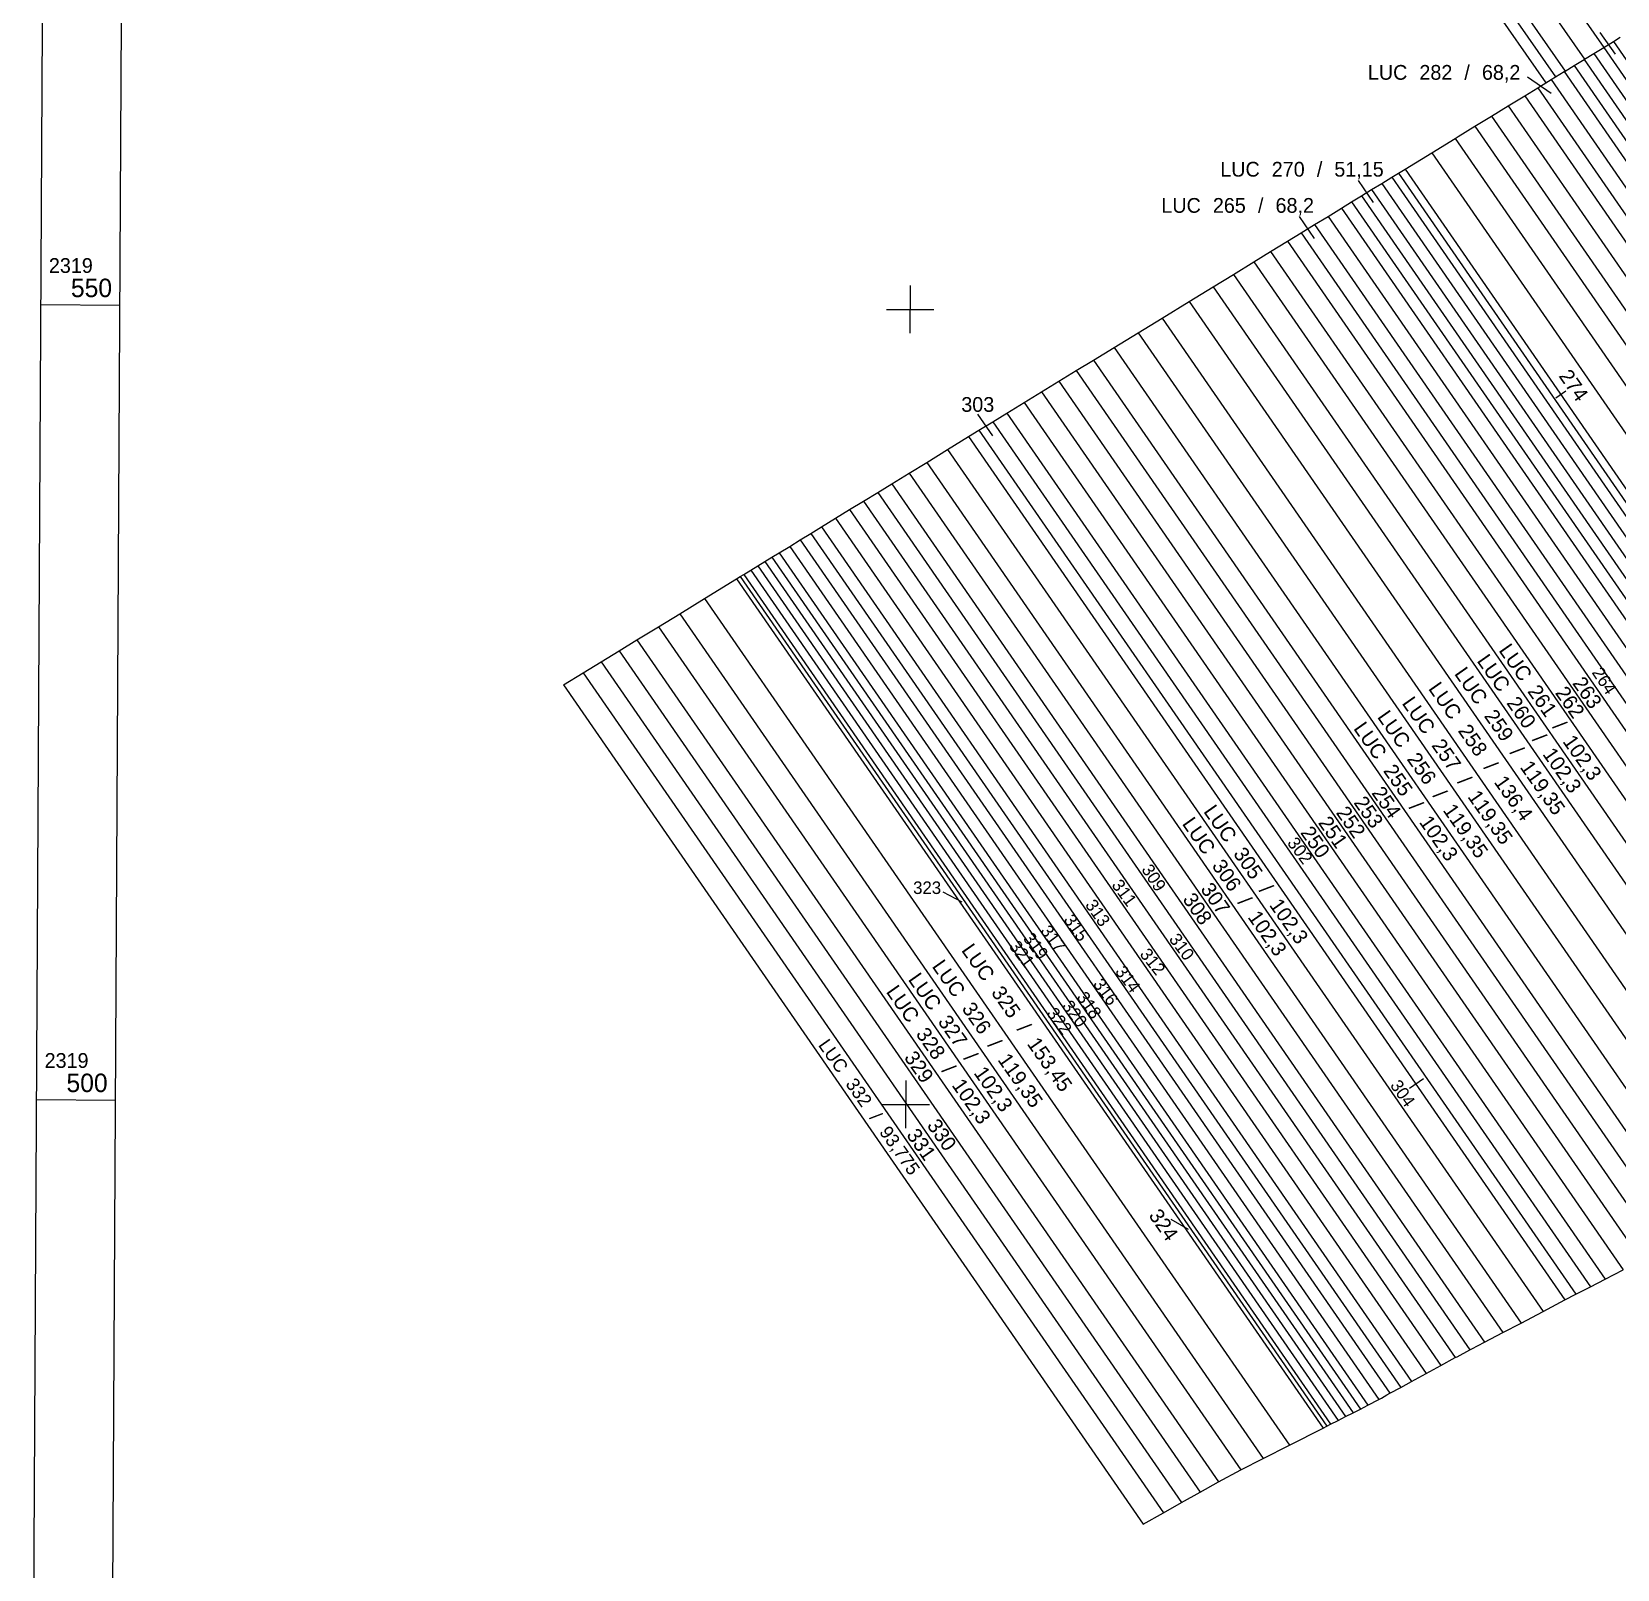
# Model space of a CAD drawing. Header units: metres. Extents: x 591850 to 11787374, y 2319432 to 2388242.
# Drawn here: x 11786917.8 to 11787025.2, y 2387855.2 to 2387959.4 of the extents above; entities that cross this region are included whole.
import ezdxf
from ezdxf.enums import TextEntityAlignment as Align

# ---------------------------------------------------------------- set-up
doc = ezdxf.new("R2010")
doc.units = ezdxf.units.M
for name, color, linetype in [('FeatureAttribs', 7, 'Continuous'), ('Level 10', 7, 'Continuous'), ('Level 13', 7, 'Continuous'), ('Level 6', 7, 'Continuous'), ('Level 63', 7, 'Continuous')]:
    doc.layers.add(name, color=color, linetype=linetype)

# ---------------------------------------------------------------- blocks, each defined once
blk = doc.blocks.new('FEATURE')

msp = doc.modelspace()

# ---------------------------------------------------------------- linework, layer by layer
at = {"layer": 'Level 10', "color": 7}
for points in [[(11786938.91, 2388080.68), (11787024.27, 2387958.31), (11787067.2, 2387896.16)], [(11786937.87, 2388079.52), (11787022.97, 2387957.51)], [(11786936.3, 2388077.76), (11786935.77, 2388077.17), (11787020.35, 2387955.91)], [(11786936.3, 2388077.76), (11787021.01, 2387956.31)], [(11786936.82, 2388078.34), (11787021.66, 2387956.71)], [(11786953.81, 2387915.14), (11786955.15, 2387915.95), (11786956.36, 2387916.7), (11786957.57, 2387917.44), (11786958.78, 2387918.18), (11786960.24, 2387919.07), (11786961.68, 2387919.96), (11786963.37, 2387920.99), (11786965.53, 2387922.32), (11786965.78, 2387922.47), (11786966.02, 2387922.61), (11786966.49, 2387922.91), (11786966.97, 2387923.2), (11786967.45, 2387923.5), (11786967.93, 2387923.79), (11786968.41, 2387924.08), (11786969.13, 2387924.52), (11786969.84, 2387924.96), (11786970.56, 2387925.4), (11786971.28, 2387925.84), (11786972.23, 2387926.42), (11786973.18, 2387927.01), (11786974.13, 2387927.59), (11786975.09, 2387928.17), (11786976.04, 2387928.76), (11786977.22, 2387929.48), (11786978.41, 2387930.21), (11786979.83, 2387931.08), (11786981.25, 2387931.95), (11786981.95, 2387932.38), (11786982.9, 2387932.96), (11786983.84, 2387933.54), (11786985.02, 2387934.26), (11786986.19, 2387934.98), (11786987.36, 2387935.7), (11786988.53, 2387936.42), (11786989.7, 2387937.13), (11786991.1, 2387937.99), (11786992.73, 2387938.98), (11786994.35, 2387939.98), (11786996.2, 2387941.11), (11786997.81, 2387942.1), (11786999.19, 2387942.94), (11787000.57, 2387943.79), (11787001.71, 2387944.49), (11787002.86, 2387945.19), (11787003.77, 2387945.75), (11787004.69, 2387946.31), (11787005.6, 2387946.87), (11787006.51, 2387947.43), (11787007.19, 2387947.85), (11787007.87, 2387948.27), (11787008.55, 2387948.68), (11787009.23, 2387949.1), (11787009.91, 2387949.52), (11787010.37, 2387949.79), (11787010.82, 2387950.07), (11787012.63, 2387951.18), (11787014.2, 2387952.15), (11787014.41, 2387952.27), (11787015.55, 2387952.97), (11787016.68, 2387953.66), (11787017.8, 2387954.35), (11787018.92, 2387955.04), (11787019.81, 2387955.58), (11787020.35, 2387955.91), (11787020.71, 2387956.13), (11787021.01, 2387956.31), (11787021.6, 2387956.67), (11787021.66, 2387956.71), (11787022.27, 2387957.09), (11787022.94, 2387957.49), (11787022.97, 2387957.51), (11787023.6, 2387957.91), (11787024.27, 2387958.31), (11787024.93, 2387958.72), (11787025.38, 2387959)], [(11787024.93, 2387958.72), (11787067.91, 2387896.52)], [(11787022.94, 2387957.49), (11787065.79, 2387895.46)], [(11787023.6, 2387957.91), (11787066.5, 2387895.81)], [(11787021.6, 2387956.67), (11787064.38, 2387894.75)], [(11787022.27, 2387957.09), (11787065.09, 2387895.1)], [(11787019.81, 2387955.58), (11787062.49, 2387893.8)], [(11787020.71, 2387956.13), (11787063.44, 2387894.27)], [(11787017.8, 2387954.35), (11787060.36, 2387892.73)], [(11787018.92, 2387955.04), (11787061.54, 2387893.33)], [(11787016.68, 2387953.66), (11787059.18, 2387892.14)], [(11787014.2, 2387952.15), (11787056.56, 2387890.83)], [(11787015.55, 2387952.97), (11787057.99, 2387891.55)], [(11787012.63, 2387951.18), (11787054.89, 2387890)], [(11787010.82, 2387950.07), (11787052.98, 2387889.03)], [(11787009.23, 2387949.1), (11787051.3, 2387888.2)], [(11787009.91, 2387949.52), (11787052.03, 2387888.55)], [(11787010.37, 2387949.79), (11787052.5, 2387888.8)], [(11787007.19, 2387947.85), (11787049.15, 2387887.12)], [(11787007.87, 2387948.27), (11787049.87, 2387887.48)], [(11787008.55, 2387948.68), (11787050.59, 2387887.83)], [(11787005.6, 2387946.87), (11787047.46, 2387886.27)], [(11787006.51, 2387947.43), (11787048.43, 2387886.75)], [(11787003.77, 2387945.75), (11787045.53, 2387885.3)], [(11787004.69, 2387946.31), (11787046.5, 2387885.79)], [(11787001.71, 2387944.49), (11787043.36, 2387884.21)], [(11787002.86, 2387945.19), (11787044.56, 2387884.82)], [(11787000.57, 2387943.79), (11787042.15, 2387883.61)], [(11786999.19, 2387942.94), (11787040.69, 2387882.87)], [(11786997.81, 2387942.1), (11787039.24, 2387882.13)], [(11786996.2, 2387941.11), (11787037.54, 2387881.26)], [(11786994.35, 2387939.98), (11787035.6, 2387880.27)], [(11786992.73, 2387938.98), (11787033.89, 2387879.41)], [(11786989.7, 2387937.13), (11787030.53, 2387878.03)], [(11786991.1, 2387937.99), (11787032.08, 2387878.67)], [(11786988.53, 2387936.42), (11787029.28, 2387877.43)], [(11786986.19, 2387934.98), (11787026.83, 2387876.16)], [(11786987.36, 2387935.7), (11787028.06, 2387876.79)], [(11786985.02, 2387934.26), (11787025.59, 2387875.52)], [(11786982.9, 2387932.96), (11787023.37, 2387874.38)], [(11786983.84, 2387933.54), (11787024.36, 2387874.89)], [(11786981.25, 2387931.95), (11787021.64, 2387873.48)], [(11786981.95, 2387932.38), (11787022.38, 2387873.87)], [(11786979.83, 2387931.08), (11787020.16, 2387872.7)], [(11786977.22, 2387929.48), (11787017.44, 2387871.27)], [(11786978.41, 2387930.21), (11787018.68, 2387871.92)], [(11786976.04, 2387928.76), (11787016.2, 2387870.62)], [(11786974.13, 2387927.59), (11787014.21, 2387869.58)], [(11786975.09, 2387928.17), (11787015.21, 2387870.1)], [(11786972.23, 2387926.42), (11787012.25, 2387868.5)], [(11786973.18, 2387927.01), (11787013.23, 2387869.04)], [(11786970.56, 2387925.4), (11787010.52, 2387867.56)], [(11786971.28, 2387925.84), (11787011.26, 2387867.96)], [(11786969.13, 2387924.52), (11787009.04, 2387866.75)], [(11786969.84, 2387924.96), (11787009.78, 2387867.16)], [(11786966.97, 2387923.2), (11787006.78, 2387865.58)], [(11786967.45, 2387923.5), (11787007.29, 2387865.83)], [(11786967.93, 2387923.79), (11787007.79, 2387866.09)], [(11786968.41, 2387924.08), (11787008.3, 2387866.35)], [(11786965.53, 2387922.32), (11787005.27, 2387864.8)], [(11786965.78, 2387922.47), (11787005.52, 2387864.93)], [(11786966.02, 2387922.61), (11787005.77, 2387865.06)], [(11786966.49, 2387922.91), (11787006.28, 2387865.32)], [(11786963.37, 2387920.99), (11787002.99, 2387863.65)], [(11786961.68, 2387919.96), (11787001.21, 2387862.75)], [(11786960.24, 2387919.07), (11786999.68, 2387861.97)], [(11786958.78, 2387918.18), (11786998.17, 2387861.17)], [(11786956.36, 2387916.7), (11786995.68, 2387859.77)], [(11786957.57, 2387917.44), (11786996.93, 2387860.47)], [(11786955.15, 2387915.95), (11786994.44, 2387859.07)], [(11786953.81, 2387915.14), (11786993.07, 2387858.3)], [(11786993.07, 2387858.3), (11786994.44, 2387859.07), (11786995.68, 2387859.77), (11786996.93, 2387860.47), (11786998.17, 2387861.17), (11786999.68, 2387861.97), (11787001.21, 2387862.75), (11787002.99, 2387863.65), (11787005.27, 2387864.8), (11787005.52, 2387864.93), (11787005.77, 2387865.06), (11787006.28, 2387865.32), (11787006.78, 2387865.58), (11787007.29, 2387865.83), (11787007.79, 2387866.09), (11787008.3, 2387866.35), (11787009.04, 2387866.75), (11787009.21, 2387866.84), (11787009.58, 2387867.05), (11787009.78, 2387867.16), (11787010.52, 2387867.56), (11787011.26, 2387867.96), (11787012.25, 2387868.5), (11787013.23, 2387869.04), (11787014.21, 2387869.58), (11787014.34, 2387869.63), (11787015.21, 2387870.1), (11787015.33, 2387870.17), (11787016.2, 2387870.62), (11787017.44, 2387871.27), (11787018.68, 2387871.92), (11787020.16, 2387872.7), (11787021.64, 2387873.48), (11787022.38, 2387873.87), (11787023.37, 2387874.38), (11787024.36, 2387874.89), (11787025.59, 2387875.52)]]:
    msp.add_lwpolyline(points, dxfattribs=at)
at = {"layer": 'Level 13', "color": 1}
for points in [[(11787025.06, 2387957.85, 0), (11787024.04, 2387959.33, 0)], [(11787025.06, 2387957.85, 0), (11787024.04, 2387959.33, 0)], [(11787020.71, 2387955.19, 0), (11787019.1, 2387956.3, 0)], [(11787008.67, 2387947.81, 0), (11787007.65, 2387949.29, 0)], [(11787008.67, 2387947.81, 0), (11787007.65, 2387949.29, 0)], [(11787004.69, 2387945.37, 0), (11787003.67, 2387946.85, 0)], [(11787004.69, 2387945.37, 0), (11787003.67, 2387946.85, 0)], [(11787021.03, 2387934.58, 0), (11787021.71, 2387935.06, 0)], [(11786982.88, 2387932.01, 0), (11786981.87, 2387933.48, 0)], [(11786982.88, 2387932.01, 0), (11786981.87, 2387933.48, 0)], [(11787012.06, 2387888.46, 0), (11787011.12, 2387887.81, 0)], [(11786996.14, 2387878.26, 0), (11786994.98, 2387878.94, 0)]]:
    msp.add_polyline3d(points, dxfattribs=at)
at = {"layer": 'Level 6', "color": 1}
msp.add_polyline3d([(11786980.81, 2387900.43, 0), (11786979.53, 2387901.1, 0)], dxfattribs=at)
at = {"layer": 'Level 63', "color": 7}
for points in [[(11786919.91, 2388215.45), (11787305.28, 2388213.31), (11787303.14, 2387825.69), (11786917.79, 2387827.83), (11786919.91, 2388215.45)], [(11786925.24, 2388210.04), (11787299.89, 2388207.96), (11787297.82, 2387831.1), (11786923.17, 2387833.19), (11786925.24, 2388210.04)]]:
    msp.add_lwpolyline(points, close=True, dxfattribs=at)
for points in [[(11786977.29, 2387942.18, 0), (11786977.27, 2387938.95, 0)], [(11786918.41, 2387940.89, 0), (11786923.76, 2387940.86, 0)], [(11786975.68, 2387940.57, 0), (11786978.89, 2387940.55, 0)], [(11786976.99, 2387888.34, 0), (11786976.98, 2387885.11, 0)], [(11786918.11, 2387887.05, 0), (11786923.46, 2387887.02, 0)], [(11786975.38, 2387886.73, 0), (11786978.59, 2387886.72, 0)]]:
    msp.add_polyline3d(points, dxfattribs=at)

# ---------------------------------------------------------------- block references
at = {"layer": 'FeatureAttribs'}
ref = msp.add_blockref('FEATURE', (11787010.97, 2387956.62), dxfattribs=at)
ref.add_attrib('NAME', 'LUC', dxfattribs={"color": 3, "height": 1}).set_placement((11787010.97, 2387956.62), align=Align.MIDDLE_RIGHT)
ref = msp.add_blockref('FEATURE', (11787012.9, 2387956.62), dxfattribs=at)
ref.add_attrib('NAME', '282', dxfattribs={"color": 1, "height": 1}).set_placement((11787012.9, 2387956.62), align=Align.MIDDLE_CENTER)
ref = msp.add_blockref('FEATURE', (11787014.83, 2387956.62), dxfattribs=at)
ref.add_attrib('NAME', '/', dxfattribs={"color": 7, "height": 1}).set_placement((11787014.83, 2387956.62), align=Align.MIDDLE_LEFT)
ref = msp.add_blockref('FEATURE', (11787016.02, 2387956.62), dxfattribs=at)
ref.add_attrib('NAME', '68,2', dxfattribs={"color": 1, "height": 1}).set_placement((11787016.02, 2387956.62), align=Align.MIDDLE_LEFT)
ref = msp.add_blockref('FEATURE', (11787000.97, 2387950.06), dxfattribs=at)
ref.add_attrib('NAME', 'LUC', dxfattribs={"color": 3, "height": 1}).set_placement((11787000.97, 2387950.06), align=Align.MIDDLE_RIGHT)
ref = msp.add_blockref('FEATURE', (11787002.9, 2387950.06), dxfattribs=at)
ref.add_attrib('NAME', '270', dxfattribs={"color": 1, "height": 1}).set_placement((11787002.9, 2387950.06), align=Align.MIDDLE_CENTER)
ref = msp.add_blockref('FEATURE', (11787004.84, 2387950.06), dxfattribs=at)
ref.add_attrib('NAME', '/', dxfattribs={"color": 7, "height": 1}).set_placement((11787004.84, 2387950.06), align=Align.MIDDLE_LEFT)
ref = msp.add_blockref('FEATURE', (11787006.02, 2387950.06), dxfattribs=at)
ref.add_attrib('NAME', '51,15', dxfattribs={"color": 1, "height": 1}).set_placement((11787006.02, 2387950.06), align=Align.MIDDLE_LEFT)
ref = msp.add_blockref('FEATURE', (11786996.98, 2387947.61), dxfattribs=at)
ref.add_attrib('NAME', 'LUC', dxfattribs={"color": 3, "height": 1}).set_placement((11786996.98, 2387947.61), align=Align.MIDDLE_RIGHT)
ref = msp.add_blockref('FEATURE', (11786998.91, 2387947.61), dxfattribs=at)
ref.add_attrib('NAME', '265', dxfattribs={"color": 1, "height": 1}).set_placement((11786998.91, 2387947.61), align=Align.MIDDLE_CENTER)
ref = msp.add_blockref('FEATURE', (11787000.85, 2387947.61), dxfattribs=at)
ref.add_attrib('NAME', '/', dxfattribs={"color": 7, "height": 1}).set_placement((11787000.85, 2387947.61), align=Align.MIDDLE_LEFT)
ref = msp.add_blockref('FEATURE', (11787002.04, 2387947.61), dxfattribs=at)
ref.add_attrib('NAME', '68,2', dxfattribs={"color": 1, "height": 1}).set_placement((11787002.04, 2387947.61), align=Align.MIDDLE_LEFT)
ref = msp.add_blockref('FEATURE', (11786918.95, 2387943.04), dxfattribs=at)
ref.add_attrib('NAME', '2319', (11786918.95, 2387943.04), dxfattribs={"color": 7, "height": 1})
ref = msp.add_blockref('FEATURE', (11786923.23, 2387941.4), dxfattribs=at)
ref.add_attrib('NAME', '550', dxfattribs={"color": 7, "height": 1.25}).set_placement((11786923.23, 2387941.4), align=Align.RIGHT)
ref = msp.add_blockref('FEATURE', (11787022.24, 2387935.43), dxfattribs=at)
ref.add_attrib('NAME', '274', dxfattribs={"color": 1, "height": 1, "rotation": 305.1}).set_placement((11787022.24, 2387935.43), align=Align.MIDDLE_CENTER)
ref = msp.add_blockref('FEATURE', (11786981.87, 2387934.13), dxfattribs=at)
ref.add_attrib('NAME', '303', dxfattribs={"color": 1, "height": 1}).set_placement((11786981.87, 2387934.13), align=Align.MIDDLE_CENTER)
ref = msp.add_blockref('FEATURE', (11787019.07, 2387915.57), dxfattribs=at)
ref.add_attrib('NAME', 'LUC', dxfattribs={"color": 3, "height": 1, "rotation": 305.1}).set_placement((11787019.07, 2387915.57), align=Align.MIDDLE_RIGHT)
ref = msp.add_blockref('FEATURE', (11787017.59, 2387914.86), dxfattribs=at)
ref.add_attrib('NAME', 'LUC', dxfattribs={"color": 3, "height": 1, "rotation": 305.1}).set_placement((11787017.59, 2387914.86), align=Align.MIDDLE_RIGHT)
ref = msp.add_blockref('FEATURE', (11787016.06, 2387913.99), dxfattribs=at)
ref.add_attrib('NAME', 'LUC', dxfattribs={"color": 3, "height": 1, "rotation": 305.1}).set_placement((11787016.06, 2387913.99), align=Align.MIDDLE_RIGHT)
ref = msp.add_blockref('FEATURE', (11787023.16, 2387914.62), dxfattribs=at)
ref.add_attrib('NAME', '263', dxfattribs={"color": 1, "height": 1, "rotation": 305.1}).set_placement((11787023.16, 2387914.62), align=Align.MIDDLE_CENTER)
ref = msp.add_blockref('FEATURE', (11787024.31, 2387915.42), dxfattribs=at)
ref.add_attrib('NAME', '264', dxfattribs={"color": 2, "height": 0.85, "rotation": 303.4}).set_placement((11787024.31, 2387915.42), align=Align.MIDDLE_CENTER)
ref = msp.add_blockref('FEATURE', (11787014.3, 2387912.98), dxfattribs=at)
ref.add_attrib('NAME', 'LUC', dxfattribs={"color": 3, "height": 1, "rotation": 305.1}).set_placement((11787014.3, 2387912.98), align=Align.MIDDLE_RIGHT)
ref = msp.add_blockref('FEATURE', (11787020.12, 2387914.07), dxfattribs=at)
ref.add_attrib('NAME', '261', dxfattribs={"color": 1, "height": 1, "rotation": 305.1}).set_placement((11787020.12, 2387914.07), align=Align.MIDDLE_CENTER)
ref = msp.add_blockref('FEATURE', (11787021.99, 2387913.97), dxfattribs=at)
ref.add_attrib('NAME', '262', dxfattribs={"color": 1, "height": 1, "rotation": 305.1}).set_placement((11787021.99, 2387913.97), align=Align.MIDDLE_CENTER)
ref = msp.add_blockref('FEATURE', (11787010.84, 2387911.06), dxfattribs=at)
ref.add_attrib('NAME', 'LUC', dxfattribs={"color": 3, "height": 1, "rotation": 305.1}).set_placement((11787010.84, 2387911.06), align=Align.MIDDLE_RIGHT)
ref = msp.add_blockref('FEATURE', (11787012.51, 2387911.99), dxfattribs=at)
ref.add_attrib('NAME', 'LUC', dxfattribs={"color": 3, "height": 1, "rotation": 305.1}).set_placement((11787012.51, 2387911.99), align=Align.MIDDLE_RIGHT)
ref = msp.add_blockref('FEATURE', (11787017.18, 2387912.4), dxfattribs=at)
ref.add_attrib('NAME', '259', dxfattribs={"color": 1, "height": 1, "rotation": 305.1}).set_placement((11787017.18, 2387912.4), align=Align.MIDDLE_CENTER)
ref = msp.add_blockref('FEATURE', (11787018.7, 2387913.28), dxfattribs=at)
ref.add_attrib('NAME', '260', dxfattribs={"color": 1, "height": 1, "rotation": 305.1}).set_placement((11787018.7, 2387913.28), align=Align.MIDDLE_CENTER)
ref = msp.add_blockref('FEATURE', (11787009.23, 2387910.28), dxfattribs=at)
ref.add_attrib('NAME', 'LUC', dxfattribs={"color": 3, "height": 1, "rotation": 305.1}).set_placement((11787009.23, 2387910.28), align=Align.MIDDLE_RIGHT)
ref = msp.add_blockref('FEATURE', (11787015.41, 2387911.4), dxfattribs=at)
ref.add_attrib('NAME', '258', dxfattribs={"color": 1, "height": 1, "rotation": 305.1}).set_placement((11787015.41, 2387911.4), align=Align.MIDDLE_CENTER)
ref = msp.add_blockref('FEATURE', (11787021.18, 2387912.56), dxfattribs=at)
ref.add_attrib('NAME', '/', dxfattribs={"color": 7, "height": 1, "rotation": 305.1}).set_placement((11787021.18, 2387912.56), align=Align.MIDDLE_LEFT)
ref = msp.add_blockref('FEATURE', (11787013.62, 2387910.41), dxfattribs=at)
ref.add_attrib('NAME', '257', dxfattribs={"color": 1, "height": 1, "rotation": 305.1}).set_placement((11787013.62, 2387910.41), align=Align.MIDDLE_CENTER)
ref = msp.add_blockref('FEATURE', (11787019.81, 2387911.7), dxfattribs=at)
ref.add_attrib('NAME', '/', dxfattribs={"color": 7, "height": 1, "rotation": 305.1}).set_placement((11787019.81, 2387911.7), align=Align.MIDDLE_LEFT)
ref = msp.add_blockref('FEATURE', (11787021.86, 2387911.59), dxfattribs=at)
ref.add_attrib('NAME', '102,3', dxfattribs={"color": 1, "height": 1, "rotation": 305.1}).set_placement((11787021.86, 2387911.59), align=Align.MIDDLE_LEFT)
ref = msp.add_blockref('FEATURE', (11787011.95, 2387909.48), dxfattribs=at)
ref.add_attrib('NAME', '256', dxfattribs={"color": 1, "height": 1, "rotation": 305.1}).set_placement((11787011.95, 2387909.48), align=Align.MIDDLE_CENTER)
ref = msp.add_blockref('FEATURE', (11787018.29, 2387910.82), dxfattribs=at)
ref.add_attrib('NAME', '/', dxfattribs={"color": 7, "height": 1, "rotation": 305.1}).set_placement((11787018.29, 2387910.82), align=Align.MIDDLE_LEFT)
ref = msp.add_blockref('FEATURE', (11787020.5, 2387910.73), dxfattribs=at)
ref.add_attrib('NAME', '102,3', dxfattribs={"color": 1, "height": 1, "rotation": 305.1}).set_placement((11787020.5, 2387910.73), align=Align.MIDDLE_LEFT)
ref = msp.add_blockref('FEATURE', (11787010.35, 2387908.69), dxfattribs=at)
ref.add_attrib('NAME', '255', dxfattribs={"color": 1, "height": 1, "rotation": 305.1}).set_placement((11787010.35, 2387908.69), align=Align.MIDDLE_CENTER)
ref = msp.add_blockref('FEATURE', (11787016.52, 2387909.81), dxfattribs=at)
ref.add_attrib('NAME', '/', dxfattribs={"color": 7, "height": 1, "rotation": 305.1}).set_placement((11787016.52, 2387909.81), align=Align.MIDDLE_LEFT)
ref = msp.add_blockref('FEATURE', (11787018.97, 2387909.85), dxfattribs=at)
ref.add_attrib('NAME', '119,35', dxfattribs={"color": 1, "height": 1, "rotation": 305.1}).set_placement((11787018.97, 2387909.85), align=Align.MIDDLE_LEFT)
ref = msp.add_blockref('FEATURE', (11787009.56, 2387907.19), dxfattribs=at)
ref.add_attrib('NAME', '254', dxfattribs={"color": 1, "height": 1, "rotation": 305.1}).set_placement((11787009.56, 2387907.19), align=Align.MIDDLE_CENTER)
ref = msp.add_blockref('FEATURE', (11787013.07, 2387907.9), dxfattribs=at)
ref.add_attrib('NAME', '/', dxfattribs={"color": 7, "height": 1, "rotation": 305.1}).set_placement((11787013.07, 2387907.9), align=Align.MIDDLE_LEFT)
ref = msp.add_blockref('FEATURE', (11787014.74, 2387908.83), dxfattribs=at)
ref.add_attrib('NAME', '/', dxfattribs={"color": 7, "height": 1, "rotation": 305.1}).set_placement((11787014.74, 2387908.83), align=Align.MIDDLE_LEFT)
ref = msp.add_blockref('FEATURE', (11787017.21, 2387908.84), dxfattribs=at)
ref.add_attrib('NAME', '136,4', dxfattribs={"color": 1, "height": 1, "rotation": 305.1}).set_placement((11787017.21, 2387908.84), align=Align.MIDDLE_LEFT)
ref = msp.add_blockref('FEATURE', (11786999.07, 2387904.66), dxfattribs=at)
ref.add_attrib('NAME', 'LUC', dxfattribs={"color": 3, "height": 1, "rotation": 305.1}).set_placement((11786999.07, 2387904.66), align=Align.MIDDLE_RIGHT)
ref = msp.add_blockref('FEATURE', (11787007.15, 2387905.85), dxfattribs=at)
ref.add_attrib('NAME', '252', dxfattribs={"color": 1, "height": 1, "rotation": 305.1}).set_placement((11787007.15, 2387905.85), align=Align.MIDDLE_CENTER)
ref = msp.add_blockref('FEATURE', (11787008.35, 2387906.53), dxfattribs=at)
ref.add_attrib('NAME', '253', dxfattribs={"color": 1, "height": 1, "rotation": 305.1}).set_placement((11787008.35, 2387906.53), align=Align.MIDDLE_CENTER)
ref = msp.add_blockref('FEATURE', (11787011.46, 2387907.11), dxfattribs=at)
ref.add_attrib('NAME', '/', dxfattribs={"color": 7, "height": 1, "rotation": 305.1}).set_placement((11787011.46, 2387907.11), align=Align.MIDDLE_LEFT)
ref = msp.add_blockref('FEATURE', (11787013.75, 2387906.93), dxfattribs=at)
ref.add_attrib('NAME', '119,35', dxfattribs={"color": 1, "height": 1, "rotation": 305.1}).set_placement((11787013.75, 2387906.93), align=Align.MIDDLE_LEFT)
ref = msp.add_blockref('FEATURE', (11787015.42, 2387907.85), dxfattribs=at)
ref.add_attrib('NAME', '119,35', dxfattribs={"color": 1, "height": 1, "rotation": 305.1}).set_placement((11787015.42, 2387907.85), align=Align.MIDDLE_LEFT)
ref = msp.add_blockref('FEATURE', (11786997.62, 2387903.83), dxfattribs=at)
ref.add_attrib('NAME', 'LUC', dxfattribs={"color": 3, "height": 1, "rotation": 305.1}).set_placement((11786997.62, 2387903.83), align=Align.MIDDLE_RIGHT)
ref = msp.add_blockref('FEATURE', (11787005.94, 2387905.17), dxfattribs=at)
ref.add_attrib('NAME', '251', dxfattribs={"color": 1, "height": 1, "rotation": 305.1}).set_placement((11787005.94, 2387905.17), align=Align.MIDDLE_CENTER)
ref = msp.add_blockref('FEATURE', (11787012.14, 2387906.13), dxfattribs=at)
ref.add_attrib('NAME', '102,3', dxfattribs={"color": 1, "height": 1, "rotation": 305.1}).set_placement((11787012.14, 2387906.13), align=Align.MIDDLE_LEFT)
ref = msp.add_blockref('FEATURE', (11787003.7, 2387903.92), dxfattribs=at)
ref.add_attrib('NAME', '302', dxfattribs={"color": 2, "height": 0.85, "rotation": 306.9}).set_placement((11787003.7, 2387903.92), align=Align.MIDDLE_CENTER)
ref = msp.add_blockref('FEATURE', (11787004.74, 2387904.5), dxfattribs=at)
ref.add_attrib('NAME', '250', dxfattribs={"color": 1, "height": 1, "rotation": 305.1}).set_placement((11787004.74, 2387904.5), align=Align.MIDDLE_CENTER)
ref = msp.add_blockref('FEATURE', (11787000.19, 2387903.07), dxfattribs=at)
ref.add_attrib('NAME', '305', dxfattribs={"color": 1, "height": 1, "rotation": 305.1}).set_placement((11787000.19, 2387903.07), align=Align.MIDDLE_CENTER)
ref = msp.add_blockref('FEATURE', (11786993.8, 2387902.08), dxfattribs=at)
ref.add_attrib('NAME', '309', dxfattribs={"color": 2, "height": 0.85, "rotation": 303.5}).set_placement((11786993.8, 2387902.08), align=Align.MIDDLE_CENTER)
ref = msp.add_blockref('FEATURE', (11786998.74, 2387902.25), dxfattribs=at)
ref.add_attrib('NAME', '306', dxfattribs={"color": 1, "height": 1, "rotation": 305.1}).set_placement((11786998.74, 2387902.25), align=Align.MIDDLE_CENTER)
ref = msp.add_blockref('FEATURE', (11786978.44, 2387901.4), dxfattribs=at)
ref.add_attrib('NAME', '323', dxfattribs={"color": 2, "height": 0.85}).set_placement((11786978.44, 2387901.4), align=Align.MIDDLE_CENTER)
ref = msp.add_blockref('FEATURE', (11786991.8, 2387901.06), dxfattribs=at)
ref.add_attrib('NAME', '311', dxfattribs={"color": 2, "height": 0.85, "rotation": 306.3}).set_placement((11786991.8, 2387901.06), align=Align.MIDDLE_CENTER)
ref = msp.add_blockref('FEATURE', (11786997.97, 2387900.67), dxfattribs=at)
ref.add_attrib('NAME', '307', dxfattribs={"color": 1, "height": 1, "rotation": 305.1}).set_placement((11786997.97, 2387900.67), align=Align.MIDDLE_CENTER)
ref = msp.add_blockref('FEATURE', (11787001.3, 2387901.49), dxfattribs=at)
ref.add_attrib('NAME', '/', dxfattribs={"color": 7, "height": 1, "rotation": 305.1}).set_placement((11787001.3, 2387901.49), align=Align.MIDDLE_LEFT)
ref = msp.add_blockref('FEATURE', (11786990, 2387899.7), dxfattribs=at)
ref.add_attrib('NAME', '313', dxfattribs={"color": 2, "height": 0.85, "rotation": 305.1}).set_placement((11786990, 2387899.7), align=Align.MIDDLE_CENTER)
ref = msp.add_blockref('FEATURE', (11786996.76, 2387899.98), dxfattribs=at)
ref.add_attrib('NAME', '308', dxfattribs={"color": 1, "height": 1, "rotation": 305.1}).set_placement((11786996.76, 2387899.98), align=Align.MIDDLE_CENTER)
ref = msp.add_blockref('FEATURE', (11786999.85, 2387900.67), dxfattribs=at)
ref.add_attrib('NAME', '/', dxfattribs={"color": 7, "height": 1, "rotation": 305.1}).set_placement((11786999.85, 2387900.67), align=Align.MIDDLE_LEFT)
ref = msp.add_blockref('FEATURE', (11787001.99, 2387900.51), dxfattribs=at)
ref.add_attrib('NAME', '102,3', dxfattribs={"color": 1, "height": 1, "rotation": 305.1}).set_placement((11787001.99, 2387900.51), align=Align.MIDDLE_LEFT)
ref = msp.add_blockref('FEATURE', (11786988.54, 2387898.69), dxfattribs=at)
ref.add_attrib('NAME', '315', dxfattribs={"color": 2, "height": 0.85, "rotation": 305.2}).set_placement((11786988.54, 2387898.69), align=Align.MIDDLE_CENTER)
ref = msp.add_blockref('FEATURE', (11787000.53, 2387899.69), dxfattribs=at)
ref.add_attrib('NAME', '102,3', dxfattribs={"color": 1, "height": 1, "rotation": 305.1}).set_placement((11787000.53, 2387899.69), align=Align.MIDDLE_LEFT)
ref = msp.add_blockref('FEATURE', (11786985.8, 2387897.46), dxfattribs=at)
ref.add_attrib('NAME', '319', dxfattribs={"color": 2, "height": 0.85, "rotation": 306.7}).set_placement((11786985.8, 2387897.46), align=Align.MIDDLE_CENTER)
ref = msp.add_blockref('FEATURE', (11786986.98, 2387897.96), dxfattribs=at)
ref.add_attrib('NAME', '317', dxfattribs={"color": 2, "height": 0.85, "rotation": 306.6}).set_placement((11786986.98, 2387897.96), align=Align.MIDDLE_CENTER)
ref = msp.add_blockref('FEATURE', (11786982.67, 2387895.26), dxfattribs=at)
ref.add_attrib('NAME', 'LUC', dxfattribs={"color": 3, "height": 1, "rotation": 305.1}).set_placement((11786982.67, 2387895.26), align=Align.MIDDLE_RIGHT)
ref = msp.add_blockref('FEATURE', (11786984.86, 2387896.92), dxfattribs=at)
ref.add_attrib('NAME', '321', dxfattribs={"color": 2, "height": 0.85, "rotation": 307.2}).set_placement((11786984.86, 2387896.92), align=Align.MIDDLE_CENTER)
ref = msp.add_blockref('FEATURE', (11786993.72, 2387896.4), dxfattribs=at)
ref.add_attrib('NAME', '312', dxfattribs={"color": 2, "height": 0.85, "rotation": 308.4}).set_placement((11786993.72, 2387896.4), align=Align.MIDDLE_CENTER)
ref = msp.add_blockref('FEATURE', (11786995.69, 2387897.4), dxfattribs=at)
ref.add_attrib('NAME', '310', dxfattribs={"color": 2, "height": 0.85, "rotation": 306.8}).set_placement((11786995.69, 2387897.4), align=Align.MIDDLE_CENTER)
ref = msp.add_blockref('FEATURE', (11786980.68, 2387894.17), dxfattribs=at)
ref.add_attrib('NAME', 'LUC', dxfattribs={"color": 3, "height": 1, "rotation": 305.1}).set_placement((11786980.68, 2387894.17), align=Align.MIDDLE_RIGHT)
ref = msp.add_blockref('FEATURE', (11786979.06, 2387893.28), dxfattribs=at)
ref.add_attrib('NAME', 'LUC', dxfattribs={"color": 3, "height": 1, "rotation": 305.1}).set_placement((11786979.06, 2387893.28), align=Align.MIDDLE_RIGHT)
ref = msp.add_blockref('FEATURE', (11786990.54, 2387894.35), dxfattribs=at)
ref.add_attrib('NAME', '316', dxfattribs={"color": 2, "height": 0.85, "rotation": 306.5}).set_placement((11786990.54, 2387894.35), align=Align.MIDDLE_CENTER)
ref = msp.add_blockref('FEATURE', (11786992.04, 2387895.21), dxfattribs=at)
ref.add_attrib('NAME', '314', dxfattribs={"color": 2, "height": 0.85, "rotation": 306.6}).set_placement((11786992.04, 2387895.21), align=Align.MIDDLE_CENTER)
ref = msp.add_blockref('FEATURE', (11786977.57, 2387892.45), dxfattribs=at)
ref.add_attrib('NAME', 'LUC', dxfattribs={"color": 3, "height": 1, "rotation": 305.1}).set_placement((11786977.57, 2387892.45), align=Align.MIDDLE_RIGHT)
ref = msp.add_blockref('FEATURE', (11786983.79, 2387893.67), dxfattribs=at)
ref.add_attrib('NAME', '325', dxfattribs={"color": 1, "height": 1, "rotation": 305.1}).set_placement((11786983.79, 2387893.67), align=Align.MIDDLE_CENTER)
ref = msp.add_blockref('FEATURE', (11786989.42, 2387893.45), dxfattribs=at)
ref.add_attrib('NAME', '318', dxfattribs={"color": 2, "height": 0.85, "rotation": 305.1}).set_placement((11786989.42, 2387893.45), align=Align.MIDDLE_CENTER)
ref = msp.add_blockref('FEATURE', (11786981.8, 2387892.58), dxfattribs=at)
ref.add_attrib('NAME', '326', dxfattribs={"color": 1, "height": 1, "rotation": 305.1}).set_placement((11786981.8, 2387892.58), align=Align.MIDDLE_CENTER)
ref = msp.add_blockref('FEATURE', (11786987.4, 2387892.38), dxfattribs=at)
ref.add_attrib('NAME', '322', dxfattribs={"color": 2, "height": 0.85, "rotation": 307.3}).set_placement((11786987.4, 2387892.38), align=Align.MIDDLE_CENTER)
ref = msp.add_blockref('FEATURE', (11786988.44, 2387892.87), dxfattribs=at)
ref.add_attrib('NAME', '320', dxfattribs={"color": 2, "height": 0.85, "rotation": 307}).set_placement((11786988.44, 2387892.87), align=Align.MIDDLE_CENTER)
ref = msp.add_blockref('FEATURE', (11786978.69, 2387890.86), dxfattribs=at)
ref.add_attrib('NAME', '328', dxfattribs={"color": 1, "height": 1, "rotation": 305.1}).set_placement((11786978.69, 2387890.86), align=Align.MIDDLE_CENTER)
ref = msp.add_blockref('FEATURE', (11786980.18, 2387891.7), dxfattribs=at)
ref.add_attrib('NAME', '327', dxfattribs={"color": 1, "height": 1, "rotation": 305.1}).set_placement((11786980.18, 2387891.7), align=Align.MIDDLE_CENTER)
ref = msp.add_blockref('FEATURE', (11786984.9, 2387892.09), dxfattribs=at)
ref.add_attrib('NAME', '/', dxfattribs={"color": 7, "height": 1, "rotation": 305.1}).set_placement((11786984.9, 2387892.09), align=Align.MIDDLE_LEFT)
ref = msp.add_blockref('FEATURE', (11786972.78, 2387889.03), dxfattribs=at)
ref.add_attrib('NAME', 'LUC', dxfattribs={"color": 3, "height": 0.9, "rotation": 305.1}).set_placement((11786972.78, 2387889.03), align=Align.MIDDLE_RIGHT)
ref = msp.add_blockref('FEATURE', (11786982.91, 2387891), dxfattribs=at)
ref.add_attrib('NAME', '/', dxfattribs={"color": 7, "height": 1, "rotation": 305.1}).set_placement((11786982.91, 2387891), align=Align.MIDDLE_LEFT)
ref = msp.add_blockref('FEATURE', (11786985.58, 2387891.11), dxfattribs=at)
ref.add_attrib('NAME', '153,45', dxfattribs={"color": 1, "height": 1, "rotation": 305.1}).set_placement((11786985.58, 2387891.11), align=Align.MIDDLE_LEFT)
ref = msp.add_blockref('FEATURE', (11786918.66, 2387889.2), dxfattribs=at)
ref.add_attrib('NAME', '2319', (11786918.66, 2387889.2), dxfattribs={"color": 7, "height": 1})
ref = msp.add_blockref('FEATURE', (11786977.89, 2387889.27), dxfattribs=at)
ref.add_attrib('NAME', '329', dxfattribs={"color": 1, "height": 1, "rotation": 305.1}).set_placement((11786977.89, 2387889.27), align=Align.MIDDLE_CENTER)
ref = msp.add_blockref('FEATURE', (11786981.29, 2387890.12), dxfattribs=at)
ref.add_attrib('NAME', '/', dxfattribs={"color": 7, "height": 1, "rotation": 305.1}).set_placement((11786981.29, 2387890.12), align=Align.MIDDLE_LEFT)
ref = msp.add_blockref('FEATURE', (11786983.59, 2387890.03), dxfattribs=at)
ref.add_attrib('NAME', '119,35', dxfattribs={"color": 1, "height": 1, "rotation": 305.1}).set_placement((11786983.59, 2387890.03), align=Align.MIDDLE_LEFT)
ref = msp.add_blockref('FEATURE', (11786922.93, 2387887.56), dxfattribs=at)
ref.add_attrib('NAME', '500', dxfattribs={"color": 7, "height": 1.25}).set_placement((11786922.93, 2387887.56), align=Align.RIGHT)
ref = msp.add_blockref('FEATURE', (11786979.8, 2387889.28), dxfattribs=at)
ref.add_attrib('NAME', '/', dxfattribs={"color": 7, "height": 1, "rotation": 305.1}).set_placement((11786979.8, 2387889.28), align=Align.MIDDLE_LEFT)
ref = msp.add_blockref('FEATURE', (11786981.97, 2387889.14), dxfattribs=at)
ref.add_attrib('NAME', '102,3', dxfattribs={"color": 1, "height": 1, "rotation": 305.1}).set_placement((11786981.97, 2387889.14), align=Align.MIDDLE_LEFT)
ref = msp.add_blockref('FEATURE', (11786973.82, 2387887.54), dxfattribs=at)
ref.add_attrib('NAME', '332', dxfattribs={"color": 1, "height": 0.9, "rotation": 305.1}).set_placement((11786973.82, 2387887.54), align=Align.MIDDLE_CENTER)
ref = msp.add_blockref('FEATURE', (11786980.48, 2387888.31), dxfattribs=at)
ref.add_attrib('NAME', '102,3', dxfattribs={"color": 1, "height": 1, "rotation": 305.1}).set_placement((11786980.48, 2387888.31), align=Align.MIDDLE_LEFT)
ref = msp.add_blockref('FEATURE', (11787010.66, 2387887.48), dxfattribs=at)
ref.add_attrib('NAME', '304', dxfattribs={"color": 1, "height": 0.85, "rotation": 305.1}).set_placement((11787010.66, 2387887.48), align=Align.MIDDLE_CENTER)
ref = msp.add_blockref('FEATURE', (11786974.87, 2387886.06), dxfattribs=at)
ref.add_attrib('NAME', '/', dxfattribs={"color": 7, "height": 0.9, "rotation": 305.1}).set_placement((11786974.87, 2387886.06), align=Align.MIDDLE_LEFT)
ref = msp.add_blockref('FEATURE', (11786979.44, 2387884.67), dxfattribs=at)
ref.add_attrib('NAME', '330', dxfattribs={"color": 1, "height": 1, "rotation": 305.1}).set_placement((11786979.44, 2387884.67), align=Align.MIDDLE_CENTER)
ref = msp.add_blockref('FEATURE', (11786975.53, 2387885.11), dxfattribs=at)
ref.add_attrib('NAME', '93,775', dxfattribs={"color": 1, "height": 0.9, "rotation": 305.1}).set_placement((11786975.53, 2387885.11), align=Align.MIDDLE_LEFT)
ref = msp.add_blockref('FEATURE', (11786978.05, 2387884.02), dxfattribs=at)
ref.add_attrib('NAME', '331', dxfattribs={"color": 1, "height": 1, "rotation": 305.1}).set_placement((11786978.05, 2387884.02), align=Align.MIDDLE_CENTER)
ref = msp.add_blockref('FEATURE', (11786994.46, 2387878.57), dxfattribs=at)
ref.add_attrib('NAME', '324', dxfattribs={"color": 1, "height": 1, "rotation": 305.1}).set_placement((11786994.46, 2387878.57), align=Align.MIDDLE_CENTER)

doc.saveas('drawing.dxf')
